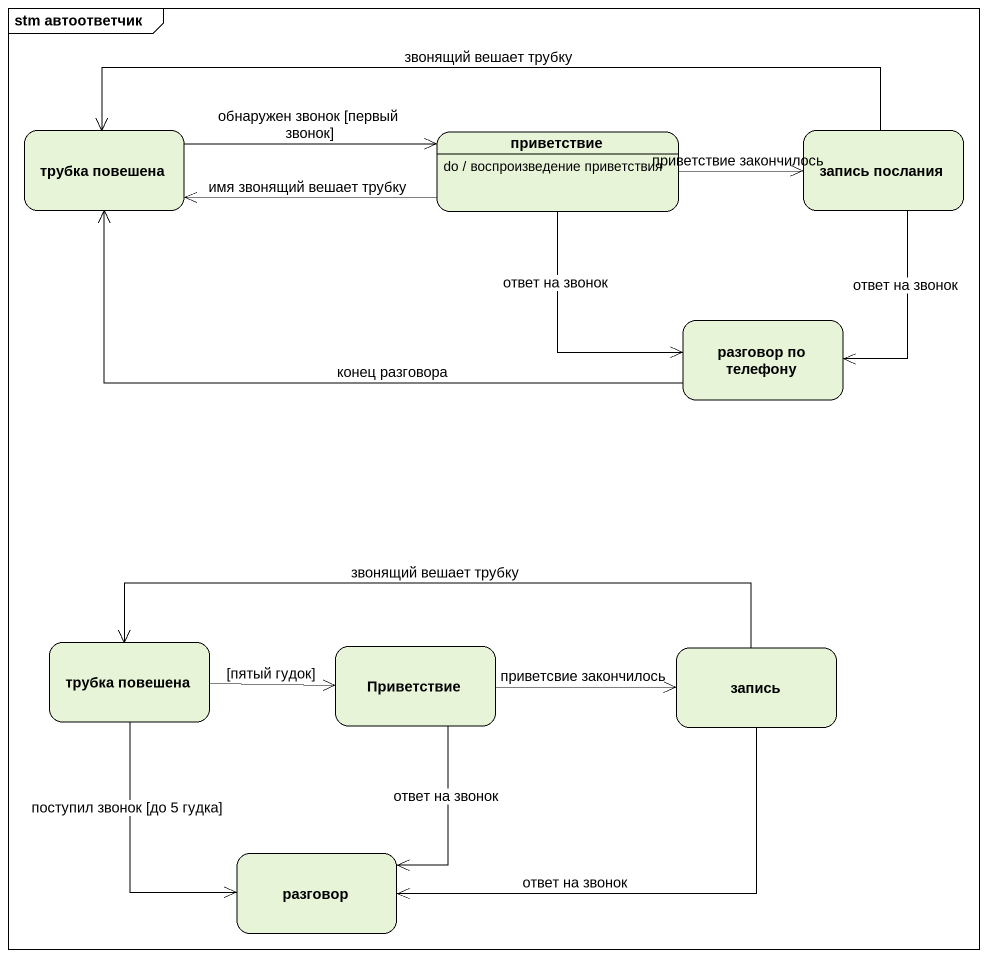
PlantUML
@startuml
mainframe stm автоответчик
hide empty description
state "трубка повешена" as трубка_повешена
state приветствие
приветствие : do / воспроизведение приветствия
state "запись послания" as запись_послания
state "разговор по телефону" as разговор_по_телефону
state "трубка повешена" as трубка_повешена_2
state Приветствие
state запись
state разговор
трубка_повешена -right-> приветствие : обнаружен звонок [первый звонок]
приветствие -left-> трубка_повешена : имя звонящий вешает трубку
приветствие -right-> запись_послания : приветствие закончилось
приветствие --> разговор_по_телефону : ответ на звонок
запись_послания -left-> трубка_повешена : звонящий вешает трубку
запись_послания --> разговор_по_телефону : ответ на звонок
разговор_по_телефону -left-> трубка_повешена : конец разговора
трубка_повешена_2 -right-> Приветствие : [пятый гудок]
трубка_повешена_2 --> разговор : поступил звонок [до 5 гудка]
Приветствие -right-> запись : приветсвие закончилось
Приветствие --> разговор : ответ на звонок
запись -left-> трубка_повешена_2 : звонящий вешает трубку
запись -left-> разговор : ответ на звонок
@enduml
